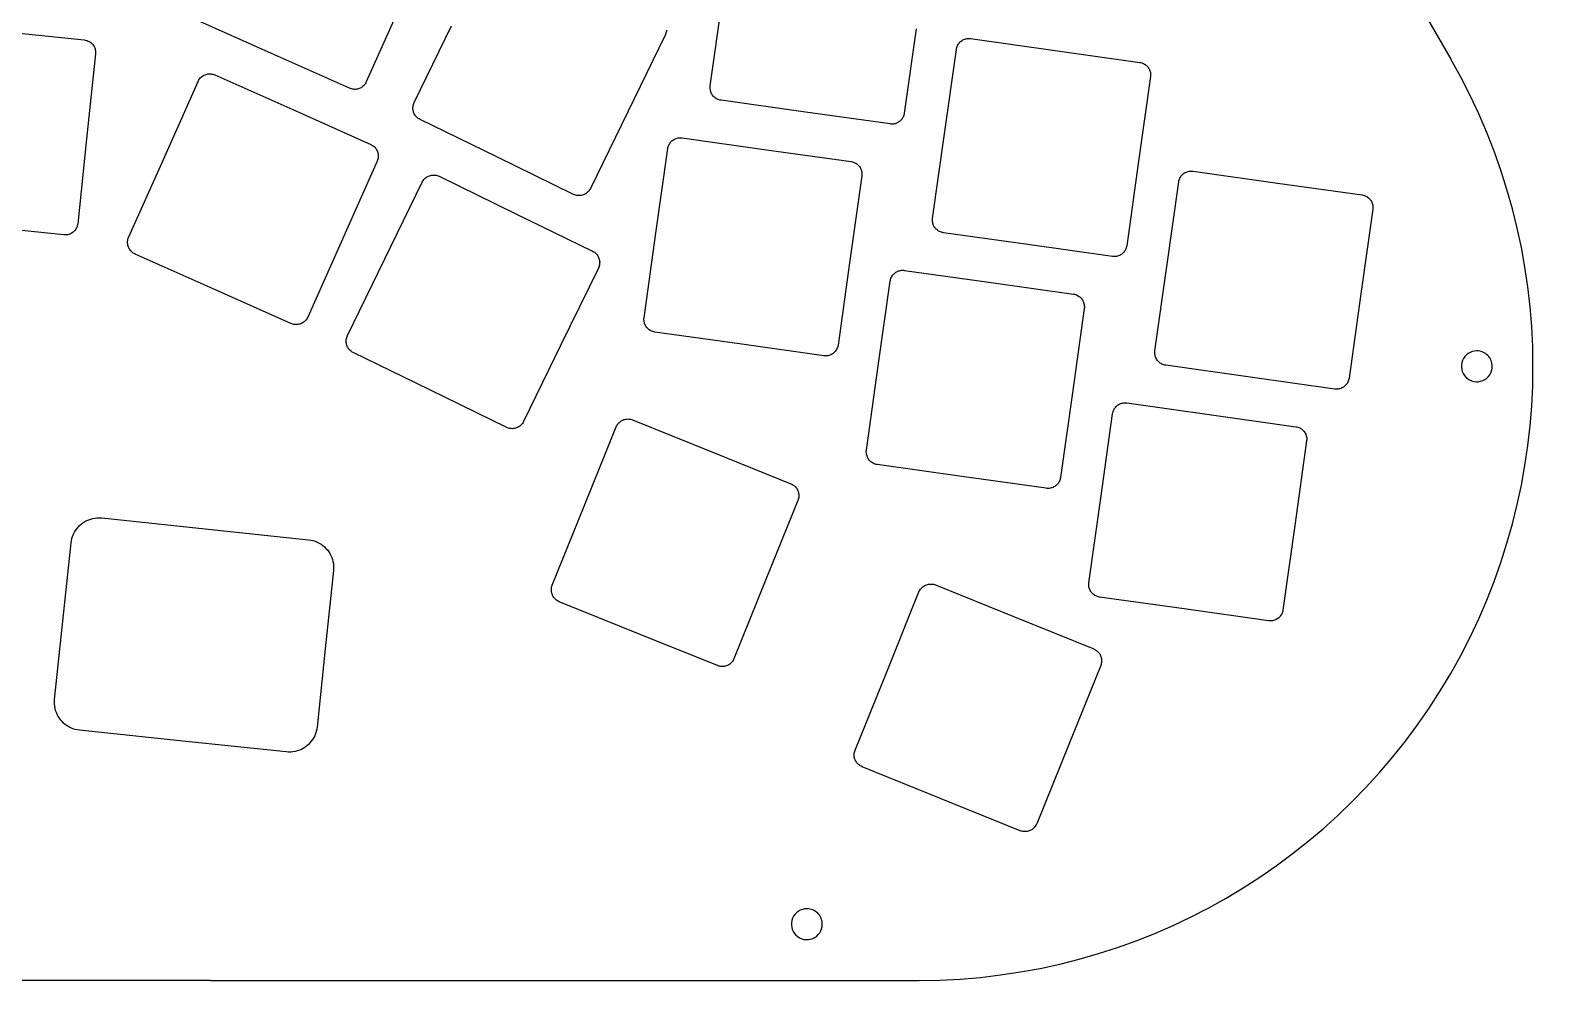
# Model space of a CAD drawing. Extents: x 153 to 924, y -603 to -77.
# Drawn here: x 487 to 923.9, y -602.6 to -331.5 of the extents above; entities that cross this region are included whole.
import ezdxf

# ---------------------------------------------------------------- set-up
doc = ezdxf.new("R2010")
doc.units = 0
doc.layers.get('0').update_dxf_attribs({"linetype": 'CONTINUOUS'})

msp = doc.modelspace()

# ---------------------------------------------------------------- linework, layer by layer
at = {"color": 7}
for points in [[(842.008249, -252.010672), (892.61253, -339.657142)], [(681.139313, -347.266024), (684.530838, -323.132477)], [(592.831375, -323.838042), (582.917378, -346.103445)], [(478.136891, -331.591245), (502.37467, -334.140902)], [(555.885399, -338.021512), (533.619997, -328.107515)], [(596.599736, -352.020574), (607.283441, -330.111963)], [(668.555392, -331.911957), (668.483232, -332.192579)], [(668.603498, -331.631334), (668.555392, -331.911957)], [(668.631561, -331.350711), (668.603498, -331.631334)], [(739.949802, -330.917751), (736.558277, -355.055307)], [(502.37467, -334.140902), (502.667319, -334.180991)], [(502.667319, -334.180991), (502.95195, -334.249142)], [(502.95195, -334.249142), (503.228564, -334.333329)], [(503.228564, -334.333329), (503.489142, -334.441569)], [(503.489142, -334.441569), (503.741703, -334.569854)], [(503.741703, -334.569854), (503.982236, -334.714174)], [(503.982236, -334.714174), (504.210743, -334.87453)], [(504.210743, -334.87453), (504.423215, -335.05493)], [(504.423215, -335.05493), (504.619651, -335.247357)], [(504.619651, -335.247357), (504.80406, -335.45582)], [(504.80406, -335.45582), (504.968425, -335.680318)], [(504.968425, -335.680318), (505.116754, -335.912834)], [(505.116754, -335.912834), (505.249047, -336.157376)], [(505.249047, -336.157376), (505.361296, -336.413946)], [(668.27076, -332.737789), (657.587055, -354.6464)], [(668.391027, -332.469193), (668.27076, -332.737789)], [(668.483232, -332.192579), (668.391027, -332.469193)], [(751.479383, -336.534212), (751.555552, -336.25359)], [(751.555552, -336.25359), (751.651766, -335.980985)], [(751.651766, -335.980985), (751.768024, -335.720407)], [(751.768024, -335.720407), (751.904326, -335.475864)], [(751.904326, -335.475864), (752.056664, -335.239339)], [(752.056664, -335.239339), (752.229047, -335.01885)], [(752.229047, -335.01885), (752.413456, -334.814397)], [(752.413456, -334.814397), (752.613901, -334.62197)], [(752.613901, -334.62197), (752.830381, -334.445578)], [(752.830381, -334.445578), (753.054879, -334.289231)], [(753.054879, -334.289231), (753.295413, -334.14892)], [(753.295413, -334.14892), (753.543964, -334.024644)], [(753.543964, -334.024644), (753.804543, -333.924422)], [(753.804543, -333.924422), (754.073139, -333.840235)], [(754.073139, -333.840235), (754.349752, -333.780102)], [(754.349752, -333.780102), (754.630375, -333.740013)], [(754.630375, -333.740013), (754.915006, -333.719968)], [(754.915006, -333.719968), (755.207656, -333.723977)], [(755.207656, -333.723977), (755.504314, -333.756048)], [(755.504314, -333.756048), (779.637862, -337.147573)], [(505.585794, -338.105699), (503.040146, -362.347487)], [(505.361296, -336.413946), (505.453501, -336.678533)], [(505.453501, -336.678533), (505.521652, -336.951138)], [(505.521652, -336.951138), (505.573768, -337.23176)], [(505.573768, -337.23176), (505.60183, -337.516392)], [(505.605839, -337.809041), (505.585794, -338.105699)], [(505.60183, -337.516392), (505.605839, -337.809041)], [(578.150802, -347.93551), (555.885399, -338.021512)], [(748.035743, -360.964418), (751.427268, -336.826862)], [(751.427268, -336.826862), (751.479383, -336.534212)], [(779.637862, -337.147573), (803.775418, -340.539099)], [(803.775418, -340.539099), (804.068067, -340.591214)], [(804.068067, -340.591214), (804.34869, -340.667383)], [(804.34869, -340.667383), (804.621295, -340.763597)], [(804.621295, -340.763597), (804.881873, -340.879855)], [(535.323773, -345.205452), (535.508186, -344.984963)], [(535.508186, -344.984963), (535.708631, -344.784518)], [(535.708631, -344.784518), (535.91709, -344.604118)], [(535.91709, -344.604118), (536.141592, -344.435744)], [(536.141592, -344.435744), (536.378117, -344.291424)], [(536.378117, -344.291424), (536.626668, -344.16314)], [(536.626668, -344.16314), (536.879228, -344.05089)], [(536.879228, -344.05089), (537.139807, -343.962695)], [(537.139807, -343.962695), (537.408403, -343.894544)], [(537.408403, -343.894544), (537.685012, -343.846437)], [(537.685012, -343.846437), (537.96163, -343.818375)], [(537.96163, -343.818375), (538.242253, -343.814366)], [(538.242253, -343.814366), (538.522875, -343.830401)], [(538.522875, -343.830401), (538.803498, -343.866481)], [(538.803498, -343.866481), (539.088129, -343.930624)], [(539.088129, -343.930624), (539.364743, -344.01481)], [(539.364743, -344.01481), (539.641357, -344.123051)], [(539.641357, -344.123051), (561.906759, -354.037048)], [(806.846232, -344.616145), (803.454706, -368.749692)], [(804.881873, -340.879855), (805.126416, -341.016157)], [(805.126416, -341.016157), (805.36294, -341.168495)], [(805.36294, -341.168495), (805.58343, -341.340877)], [(805.58343, -341.340877), (805.787883, -341.525287)], [(805.787883, -341.525287), (805.98031, -341.725731)], [(805.98031, -341.725731), (806.156702, -341.942212)], [(806.156702, -341.942212), (806.313048, -342.16671)], [(806.313048, -342.16671), (806.45336, -342.407244)], [(806.45336, -342.407244), (806.577636, -342.655795)], [(806.577636, -342.655795), (806.677858, -342.916373)], [(806.677858, -342.916373), (806.762045, -343.184969)], [(806.762045, -343.184969), (806.822178, -343.461583)], [(806.822178, -343.461583), (806.862267, -343.742206)], [(806.878303, -344.319486), (806.846232, -344.616145)], [(806.862267, -343.742206), (806.882312, -344.026837)], [(806.882312, -344.026837), (806.878303, -344.319486)], [(524.960784, -368.220518), (534.874781, -345.955116)], [(534.874781, -345.955116), (535.007074, -345.68652)], [(535.007074, -345.68652), (535.159412, -345.437968)], [(535.159412, -345.437968), (535.323773, -345.205452)], [(578.427416, -348.04375), (578.150802, -347.93551)], [(578.704029, -348.127937), (578.427416, -348.04375)], [(578.988661, -348.192079), (578.704029, -348.127937)], [(579.269283, -348.228159), (578.988661, -348.192079)], [(579.549906, -348.244195), (579.269283, -348.228159)], [(579.830529, -348.240186), (579.549906, -348.244195)], [(580.107143, -348.212123), (579.830529, -348.240186)], [(580.383756, -348.164017), (580.107143, -348.212123)], [(580.652352, -348.095865), (580.383756, -348.164017)], [(580.91293, -348.00767), (580.652352, -348.095865)], [(581.165491, -347.895421), (580.91293, -348.00767)], [(581.414042, -347.767136), (581.165491, -347.895421)], [(581.650567, -347.622816), (581.414042, -347.767136)], [(581.875065, -347.454442), (581.650567, -347.622816)], [(582.083528, -347.274042), (581.875065, -347.454442)], [(582.283972, -347.073597), (582.083528, -347.274042)], [(582.468382, -346.853108), (582.283972, -347.073597)], [(582.632746, -346.620592), (582.468382, -346.853108)], [(582.785084, -346.372041), (582.632746, -346.620592)], [(582.917378, -346.103445), (582.785084, -346.372041)], [(681.103233, -347.855332), (681.107242, -347.562682)], [(681.123277, -348.139963), (681.103233, -347.855332)], [(681.107242, -347.562682), (681.139313, -347.266024)], [(681.163366, -348.420586), (681.123277, -348.139963)], [(681.2235, -348.6972), (681.163366, -348.420586)], [(681.307686, -348.965796), (681.2235, -348.6972)], [(681.407909, -349.226374), (681.307686, -348.965796)], [(681.532185, -349.474925), (681.407909, -349.226374)], [(681.672496, -349.715459), (681.532185, -349.474925)], [(596.234927, -353.688274), (596.238936, -353.407651)], [(596.250962, -353.964888), (596.234927, -353.688274)], [(596.238936, -353.407651), (596.266998, -353.127029)], [(596.266998, -353.127029), (596.315105, -352.846406)], [(596.315105, -352.846406), (596.387265, -352.565783)], [(596.387265, -352.565783), (596.479469, -352.28917)], [(596.479469, -352.28917), (596.599736, -352.020574)], [(681.828843, -349.939957), (681.672496, -349.715459)], [(682.005234, -350.156437), (681.828843, -349.939957)], [(682.197661, -350.356882), (682.005234, -350.156437)], [(682.402115, -350.541291), (682.197661, -350.356882)], [(682.622604, -350.713674), (682.402115, -350.541291)], [(682.859129, -350.866012), (682.622604, -350.713674)], [(683.103671, -351.002314), (682.859129, -350.866012)], [(683.36425, -351.118572), (683.103671, -351.002314)], [(683.636854, -351.214786), (683.36425, -351.118572)], [(683.917477, -351.290955), (683.636854, -351.214786)], [(684.210126, -351.34307), (683.917477, -351.290955)], [(708.347683, -354.734595), (684.210126, -351.34307)], [(561.906759, -354.037048), (584.172162, -363.951045)], [(596.291051, -354.241501), (596.250962, -353.964888)], [(596.351185, -354.510097), (596.291051, -354.241501)], [(596.431363, -354.774684), (596.351185, -354.510097)], [(596.531585, -355.035263), (596.431363, -354.774684)], [(596.651852, -355.283814), (596.531585, -355.035263)], [(596.792163, -355.524348), (596.651852, -355.283814)], [(596.94851, -355.756864), (596.792163, -355.524348)], [(597.124902, -355.973344), (596.94851, -355.756864)], [(597.317329, -356.177798), (597.124902, -355.973344)], [(597.5298, -356.370225), (597.317329, -356.177798)], [(597.754298, -356.546616), (597.5298, -356.370225)], [(597.998841, -356.702963), (597.754298, -356.546616)], [(598.263428, -356.843274), (597.998841, -356.702963)], [(620.16803, -367.530988), (598.263428, -356.843274)], [(657.587055, -354.6464), (646.899341, -376.551002)], [(732.48123, -358.126121), (708.347683, -354.734595)], [(732.777889, -358.158192), (732.48123, -358.126121)], [(733.070538, -358.162201), (732.777889, -358.158192)], [(733.355169, -358.142156), (733.070538, -358.162201)], [(733.635792, -358.102067), (733.355169, -358.142156)], [(733.912406, -358.041934), (733.635792, -358.102067)], [(734.181002, -357.957747), (733.912406, -358.041934)], [(734.44158, -357.857525), (734.181002, -357.957747)], [(734.690131, -357.733249), (734.44158, -357.857525)], [(734.930665, -357.592938), (734.690131, -357.733249)], [(735.155163, -357.436591), (734.930665, -357.592938)], [(735.371644, -357.260199), (735.155163, -357.436591)], [(735.572088, -357.067772), (735.371644, -357.260199)], [(735.756498, -356.863319), (735.572088, -357.067772)], [(735.92888, -356.642829), (735.756498, -356.863319)], [(736.081218, -356.406305), (735.92888, -356.642829)], [(736.21752, -356.161762), (736.081218, -356.406305)], [(736.333778, -355.901184), (736.21752, -356.161762)], [(736.429992, -355.628579), (736.333778, -355.901184)], [(736.506161, -355.347956), (736.429992, -355.628579)], [(736.558277, -355.055307), (736.506161, -355.347956)], [(503.040146, -362.347487), (500.490489, -386.585266)], [(670.648035, -362.624101), (670.888568, -362.483789)], [(670.888568, -362.483789), (671.13712, -362.359514)], [(671.13712, -362.359514), (671.397698, -362.259291)], [(671.397698, -362.259291), (671.666294, -362.175105)], [(671.666294, -362.175105), (671.942908, -362.114971)], [(671.942908, -362.114971), (672.22353, -362.074882)], [(672.22353, -362.074882), (672.508162, -362.054838)], [(672.508162, -362.054838), (672.800811, -362.058847)], [(672.800811, -362.058847), (673.09747, -362.090918)], [(673.09747, -362.090918), (697.231017, -365.482443)], [(744.644218, -385.097966), (748.035743, -360.964418)], [(584.172162, -363.951045), (584.440758, -364.083338)], [(584.440758, -364.083338), (584.689309, -364.235677)], [(584.689309, -364.235677), (584.921825, -364.400041)], [(584.921825, -364.400041), (585.142315, -364.58445)], [(585.142315, -364.58445), (585.342759, -364.784895)], [(585.342759, -364.784895), (585.52316, -364.993358)], [(585.52316, -364.993358), (585.691533, -365.217856)], [(585.691533, -365.217856), (585.835853, -365.454381)], [(585.835853, -365.454381), (585.964138, -365.702932)], [(585.964138, -365.702932), (586.076387, -365.955492)], [(586.076387, -365.955492), (586.164583, -366.216071)], [(586.164583, -366.216071), (586.232734, -366.484667)], [(586.232734, -366.484667), (586.280841, -366.76128)], [(586.280841, -366.76128), (586.308903, -367.037894)], [(665.628898, -389.299288), (669.020423, -365.161731)], [(669.020423, -365.161731), (669.072539, -364.869082)], [(669.072539, -364.869082), (669.148708, -364.588459)], [(669.148708, -364.588459), (669.244922, -364.315854)], [(669.244922, -364.315854), (669.36118, -364.055276)], [(669.36118, -364.055276), (669.497482, -363.810734)], [(669.497482, -363.810734), (669.64982, -363.574209)], [(669.64982, -363.574209), (669.822202, -363.35372)], [(669.822202, -363.35372), (670.006612, -363.149266)], [(670.006612, -363.149266), (670.207056, -362.956839)], [(670.207056, -362.956839), (670.423537, -362.780448)], [(670.423537, -362.780448), (670.648035, -362.624101)], [(697.231017, -365.482443), (721.368574, -368.873968)], [(515.046787, -390.485921), (524.960784, -368.220518)], [(586.004227, -368.717621), (576.09023, -390.983024)], [(586.112467, -368.441007), (586.004227, -368.717621)], [(586.196654, -368.164394), (586.112467, -368.441007)], [(586.260796, -367.879762), (586.196654, -368.164394)], [(586.296876, -367.599139), (586.260796, -367.879762)], [(586.312912, -367.318517), (586.296876, -367.599139)], [(586.308903, -367.037894), (586.312912, -367.318517)], [(642.076641, -378.214693), (620.16803, -367.530988)], [(721.368574, -368.873968), (721.661223, -368.926084)], [(721.661223, -368.926084), (721.941846, -369.002253)], [(721.941846, -369.002253), (722.21445, -369.098466)], [(722.21445, -369.098466), (722.475029, -369.214724)], [(722.475029, -369.214724), (722.719571, -369.351026)], [(722.719571, -369.351026), (722.956096, -369.503364)], [(722.956096, -369.503364), (723.176585, -369.675747)], [(723.176585, -369.675747), (723.381039, -369.860156)], [(723.381039, -369.860156), (723.573466, -370.060601)], [(723.573466, -370.060601), (723.749857, -370.277081)], [(723.749857, -370.277081), (723.906204, -370.501579)], [(723.906204, -370.501579), (724.046515, -370.742113)], [(724.046515, -370.742113), (724.170791, -370.990664)], [(724.170791, -370.990664), (724.271014, -371.251243)], [(724.271014, -371.251243), (724.3552, -371.519839)], [(803.454706, -368.749692), (800.063181, -392.887249)], [(588.209119, -396.635565), (598.896833, -374.730963)], [(598.896833, -374.730963), (599.037144, -374.466376)], [(599.037144, -374.466376), (599.193491, -374.221834)], [(599.193491, -374.221834), (599.369883, -373.997336)], [(599.369883, -373.997336), (599.56231, -373.784864)], [(599.56231, -373.784864), (599.766763, -373.592437)], [(599.766763, -373.592437), (599.983244, -373.416046)], [(599.983244, -373.416046), (600.21576, -373.259699)], [(600.21576, -373.259699), (600.456293, -373.119388)], [(600.456293, -373.119388), (600.704845, -372.999121)], [(600.704845, -372.999121), (600.965423, -372.898898)], [(600.965423, -372.898898), (601.23001, -372.818721)], [(601.23001, -372.818721), (601.498606, -372.758587)], [(601.498606, -372.758587), (601.77522, -372.718498)], [(601.77522, -372.718498), (602.051833, -372.702463)], [(602.051833, -372.702463), (602.332456, -372.706472)], [(602.332456, -372.706472), (602.613079, -372.734534)], [(602.613079, -372.734534), (602.893701, -372.782641)], [(602.893701, -372.782641), (603.174324, -372.854801)], [(603.174324, -372.854801), (603.450938, -372.947005)], [(603.450938, -372.947005), (603.719534, -373.067272)], [(603.719534, -373.067272), (625.628145, -383.750977)], [(724.439387, -372.951014), (721.047862, -397.084562)], [(724.3552, -371.519839), (724.415334, -371.796452)], [(724.415334, -371.796452), (724.455423, -372.077075)], [(724.471458, -372.654356), (724.439387, -372.951014)], [(724.455423, -372.077075), (724.475467, -372.361707)], [(724.475467, -372.361707), (724.471458, -372.654356)], [(811.540648, -398.792351), (814.932173, -374.654794)], [(814.932173, -374.654794), (814.984288, -374.362145)], [(814.984288, -374.362145), (815.060457, -374.081522)], [(815.060457, -374.081522), (815.156671, -373.808918)], [(815.156671, -373.808918), (815.272929, -373.548339)], [(815.272929, -373.548339), (815.409231, -373.303797)], [(815.409231, -373.303797), (815.561569, -373.067272)], [(815.561569, -373.067272), (815.733952, -372.846783)], [(815.733952, -372.846783), (815.918361, -372.642329)], [(815.918361, -372.642329), (816.118806, -372.449902)], [(816.118806, -372.449902), (816.335286, -372.273511)], [(816.335286, -372.273511), (816.559784, -372.117164)], [(816.559784, -372.117164), (816.800318, -371.976853)], [(816.800318, -371.976853), (817.048869, -371.852577)], [(817.048869, -371.852577), (817.309447, -371.752355)], [(817.309447, -371.752355), (817.578043, -371.668168)], [(817.578043, -371.668168), (817.854657, -371.608034)], [(817.854657, -371.608034), (818.13528, -371.567945)], [(818.13528, -371.567945), (818.419911, -371.547901)], [(818.419911, -371.547901), (818.712561, -371.55191)], [(818.712561, -371.55191), (819.009219, -371.583981)], [(819.009219, -371.583981), (843.142766, -374.975506)], [(843.142766, -374.975506), (867.280323, -378.367031)], [(642.345236, -378.33496), (642.076641, -378.214693)], [(642.62185, -378.427165), (642.345236, -378.33496)], [(642.902473, -378.499325), (642.62185, -378.427165)], [(643.183096, -378.547431), (642.902473, -378.499325)], [(643.463718, -378.575494), (643.183096, -378.547431)], [(643.744341, -378.579503), (643.463718, -378.575494)], [(644.020955, -378.563467), (643.744341, -378.579503)], [(644.297568, -378.523378), (644.020955, -378.563467)], [(644.566164, -378.463245), (644.297568, -378.523378)], [(644.830751, -378.383067), (644.566164, -378.463245)], [(645.09133, -378.282844), (644.830751, -378.383067)], [(645.339881, -378.162578), (645.09133, -378.282844)], [(645.580415, -378.022266), (645.339881, -378.162578)], [(645.812931, -377.865919), (645.580415, -378.022266)], [(646.029411, -377.689528), (645.812931, -377.865919)], [(646.233865, -377.497101), (646.029411, -377.689528)], [(646.426292, -377.28463), (646.233865, -377.497101)], [(646.602683, -377.060131), (646.426292, -377.28463)], [(646.75903, -376.815589), (646.602683, -377.060131)], [(646.899341, -376.551002), (646.75903, -376.815589)], [(867.280323, -378.367031), (867.572972, -378.419147)], [(867.572972, -378.419147), (867.853595, -378.495316)], [(867.853595, -378.495316), (868.1262, -378.591529)], [(868.1262, -378.591529), (868.386778, -378.707787)], [(868.386778, -378.707787), (868.63132, -378.84409)], [(868.63132, -378.84409), (868.867845, -378.996428)], [(868.867845, -378.996428), (869.088334, -379.16881)], [(869.088334, -379.16881), (869.292788, -379.353219)], [(869.292788, -379.353219), (869.485215, -379.553664)], [(869.485215, -379.553664), (869.661606, -379.770144)], [(869.661606, -379.770144), (869.817953, -379.994643)], [(869.817953, -379.994643), (869.958265, -380.235176)], [(625.628145, -383.750977), (647.532747, -394.438691)], [(870.351136, -382.444077), (866.959611, -406.577625)], [(869.958265, -380.235176), (870.08254, -380.483728)], [(870.08254, -380.483728), (870.182763, -380.744306)], [(870.182763, -380.744306), (870.26695, -381.012902)], [(870.26695, -381.012902), (870.327083, -381.289516)], [(870.327083, -381.289516), (870.367172, -381.570138)], [(870.383207, -382.147419), (870.351136, -382.444077)], [(870.367172, -381.570138), (870.387216, -381.85477)], [(870.387216, -381.85477), (870.383207, -382.147419)], [(496.525692, -389.796391), (472.283904, -387.250742)], [(499.576461, -388.633811), (499.384034, -388.830247)], [(499.756861, -388.42134), (499.576461, -388.633811)], [(499.917217, -388.192833), (499.756861, -388.42134)], [(500.061537, -387.952299), (499.917217, -388.192833)], [(500.189822, -387.699739), (500.061537, -387.952299)], [(500.298062, -387.43916), (500.189822, -387.699739)], [(500.382249, -387.162547), (500.298062, -387.43916)], [(500.4504, -386.877915), (500.382249, -387.162547)], [(500.490489, -386.585266), (500.4504, -386.877915)], [(744.608138, -385.687273), (744.612146, -385.394624)], [(744.628182, -385.971905), (744.608138, -385.687273)], [(744.612146, -385.394624), (744.644218, -385.097966)], [(744.668271, -386.252528), (744.628182, -385.971905)], [(744.728404, -386.529141), (744.668271, -386.252528)], [(744.812591, -386.797737), (744.728404, -386.529141)], [(744.912814, -387.058315), (744.812591, -386.797737)], [(745.037089, -387.306867), (744.912814, -387.058315)], [(745.177401, -387.547401), (745.037089, -387.306867)], [(745.333748, -387.771899), (745.177401, -387.547401)], [(745.510139, -387.988379), (745.333748, -387.771899)], [(745.702566, -388.188824), (745.510139, -387.988379)], [(745.90702, -388.373233), (745.702566, -388.188824)], [(746.127509, -388.545615), (745.90702, -388.373233)], [(746.364034, -388.697953), (746.127509, -388.545615)], [(746.608576, -388.834256), (746.364034, -388.697953)], [(496.82235, -389.816435), (496.525692, -389.796391)], [(497.114999, -389.812426), (496.82235, -389.816435)], [(497.399631, -389.784364), (497.114999, -389.812426)], [(497.680254, -389.732248), (497.399631, -389.784364)], [(497.952858, -389.664097), (497.680254, -389.732248)], [(498.217446, -389.571893), (497.952858, -389.664097)], [(498.474015, -389.459643), (498.217446, -389.571893)], [(498.718557, -389.32735), (498.474015, -389.459643)], [(498.951073, -389.179021), (498.718557, -389.32735)], [(499.175571, -389.014656), (498.951073, -389.179021)], [(499.384034, -388.830247), (499.175571, -389.014656)], [(514.738102, -391.885025), (514.754133, -391.604402)], [(514.742111, -392.165648), (514.738102, -391.885025)], [(514.770173, -392.442261), (514.742111, -392.165648)], [(514.754133, -391.604402), (514.790217, -391.32378)], [(514.81828, -392.718875), (514.770173, -392.442261)], [(514.790217, -391.32378), (514.85436, -391.039148)], [(514.886431, -392.987471), (514.81828, -392.718875)], [(514.85436, -391.039148), (514.938546, -390.762534)], [(514.974626, -393.248049), (514.886431, -392.987471)], [(514.938546, -390.762534), (515.046787, -390.485921)], [(576.09023, -390.983024), (566.176233, -413.248426)], [(662.237373, -413.432835), (665.628898, -389.299288)], [(746.869154, -388.950514), (746.608576, -388.834256)], [(747.141759, -389.046727), (746.869154, -388.950514)], [(747.422382, -389.122896), (747.141759, -389.046727)], [(747.715031, -389.175012), (747.422382, -389.122896)], [(771.852588, -392.566537), (747.715031, -389.175012)], [(795.986135, -395.958062), (771.852588, -392.566537)], [(800.011066, -393.179898), (799.934897, -393.460521)], [(800.063181, -392.887249), (800.011066, -393.179898)], [(515.086871, -393.50061), (514.974626, -393.248049)], [(515.21516, -393.749161), (515.086871, -393.50061)], [(515.35948, -393.985686), (515.21516, -393.749161)], [(515.527854, -394.210184), (515.35948, -393.985686)], [(515.70825, -394.418647), (515.527854, -394.210184)], [(515.908699, -394.619091), (515.70825, -394.418647)], [(516.129188, -394.8035), (515.908699, -394.619091)], [(516.361704, -394.967865), (516.129188, -394.8035)], [(516.610256, -395.120203), (516.361704, -394.967865)], [(516.878852, -395.252497), (516.610256, -395.120203)], [(539.144254, -405.166494), (516.878852, -395.252497)], [(577.525414, -418.544176), (588.209119, -396.635565)], [(647.532747, -394.438691), (647.797334, -394.579002)], [(647.797334, -394.579002), (648.041876, -394.735349)], [(648.041876, -394.735349), (648.266374, -394.911741)], [(648.266374, -394.911741), (648.478846, -395.104168)], [(648.478846, -395.104168), (648.671273, -395.308621)], [(648.671273, -395.308621), (648.847664, -395.525102)], [(648.847664, -395.525102), (649.004011, -395.757617)], [(649.004011, -395.757617), (649.144322, -395.998151)], [(649.144322, -395.998151), (649.264589, -396.246703)], [(649.264589, -396.246703), (649.364812, -396.507281)], [(649.364812, -396.507281), (649.444989, -396.771868)], [(649.444989, -396.771868), (649.505123, -397.040464)], [(649.505123, -397.040464), (649.545212, -397.317078)], [(649.545212, -397.317078), (649.561247, -397.593691)], [(721.047862, -397.084562), (717.656337, -421.222118)], [(796.282793, -395.990133), (795.986135, -395.958062)], [(796.575443, -395.994142), (796.282793, -395.990133)], [(796.860074, -395.974098), (796.575443, -395.994142)], [(797.140697, -395.934009), (796.860074, -395.974098)], [(797.417311, -395.873875), (797.140697, -395.934009)], [(797.685907, -395.789689), (797.417311, -395.873875)], [(797.946485, -395.689466), (797.685907, -395.789689)], [(798.195036, -395.56519), (797.946485, -395.689466)], [(798.43557, -395.424879), (798.195036, -395.56519)], [(798.660068, -395.268532), (798.43557, -395.424879)], [(798.876548, -395.092141), (798.660068, -395.268532)], [(799.076993, -394.899714), (798.876548, -395.092141)], [(799.261402, -394.69526), (799.076993, -394.899714)], [(799.433785, -394.474771), (799.261402, -394.69526)], [(799.586123, -394.238246), (799.433785, -394.474771)], [(799.722425, -393.993704), (799.586123, -394.238246)], [(799.838683, -393.733125), (799.722425, -393.993704)], [(799.934897, -393.460521), (799.838683, -393.733125)], [(649.196438, -399.261392), (638.512733, -421.170002)], [(649.316705, -398.992796), (649.196438, -399.261392)], [(649.408909, -398.716182), (649.316705, -398.992796)], [(649.481069, -398.435559), (649.408909, -398.716182)], [(649.529176, -398.154937), (649.481069, -398.435559)], [(649.557238, -397.874314), (649.529176, -398.154937)], [(649.561247, -397.593691), (649.557238, -397.874314)], [(732.749826, -402.143787), (732.866084, -401.883209)], [(732.866084, -401.883209), (733.002387, -401.638666)], [(733.002387, -401.638666), (733.154725, -401.402142)], [(733.154725, -401.402142), (733.327107, -401.181652)], [(733.327107, -401.181652), (733.511516, -400.977199)], [(733.511516, -400.977199), (733.711961, -400.784772)], [(733.711961, -400.784772), (733.928441, -400.60838)], [(733.928441, -400.60838), (734.15294, -400.452033)], [(734.15294, -400.452033), (734.393473, -400.311722)], [(734.393473, -400.311722), (734.642025, -400.187446)], [(734.642025, -400.187446), (734.902603, -400.087224)], [(734.902603, -400.087224), (735.171199, -400.003037)], [(735.171199, -400.003037), (735.447813, -399.942904)], [(735.447813, -399.942904), (735.728435, -399.902815)], [(735.728435, -399.902815), (736.013067, -399.88277)], [(736.013067, -399.88277), (736.305716, -399.886779)], [(736.305716, -399.886779), (736.602374, -399.91885)], [(736.602374, -399.91885), (760.735922, -403.310376)], [(808.149122, -422.925898), (811.540648, -398.792351)], [(561.409657, -415.080491), (539.144254, -405.166494)], [(729.133803, -427.12722), (732.525328, -402.989664)], [(732.525328, -402.989664), (732.577444, -402.697015)], [(732.577444, -402.697015), (732.653613, -402.416392)], [(732.653613, -402.416392), (732.749826, -402.143787)], [(760.735922, -403.310376), (784.873478, -406.701901)], [(784.873478, -406.701901), (785.166128, -406.754016)], [(785.166128, -406.754016), (785.44675, -406.830185)], [(785.44675, -406.830185), (785.719355, -406.926399)], [(785.719355, -406.926399), (785.979933, -407.042657)], [(785.979933, -407.042657), (786.224476, -407.178959)], [(786.224476, -407.178959), (786.461001, -407.331297)], [(786.461001, -407.331297), (786.68149, -407.50368)], [(786.68149, -407.50368), (786.885944, -407.688089)], [(786.885944, -407.688089), (787.078371, -407.888534)], [(787.078371, -407.888534), (787.254762, -408.105014)], [(787.254762, -408.105014), (787.411109, -408.329512)], [(787.411109, -408.329512), (787.55142, -408.570046)], [(787.55142, -408.570046), (787.675696, -408.818597)], [(787.675696, -408.818597), (787.775918, -409.079175)], [(787.775918, -409.079175), (787.860105, -409.347771)], [(787.860105, -409.347771), (787.920239, -409.624385)], [(787.920239, -409.624385), (787.960327, -409.905008)], [(787.976363, -410.482289), (787.944292, -410.778947)], [(787.960327, -409.905008), (787.980372, -410.189639)], [(787.980372, -410.189639), (787.976363, -410.482289)], [(866.959611, -406.577625), (863.568086, -430.715181)], [(564.672897, -414.912117), (564.424346, -415.040402)], [(564.909422, -414.767797), (564.672897, -414.912117)], [(565.13392, -414.599424), (564.909422, -414.767797)], [(565.342382, -414.419023), (565.13392, -414.599424)], [(565.542827, -414.218579), (565.342382, -414.419023)], [(565.727236, -413.998089), (565.542827, -414.218579)], [(565.891601, -413.765574), (565.727236, -413.998089)], [(566.043939, -413.517022), (565.891601, -413.765574)], [(566.176233, -413.248426), (566.043939, -413.517022)], [(662.201293, -414.022143), (662.205302, -413.729493)], [(662.221338, -414.306774), (662.201293, -414.022143)], [(662.205302, -413.729493), (662.237373, -413.432835)], [(662.261427, -414.587397), (662.221338, -414.306774)], [(662.32156, -414.864011), (662.261427, -414.587397)], [(662.405747, -415.132607), (662.32156, -414.864011)], [(787.944292, -410.778947), (784.552767, -434.912494)], [(561.68627, -415.188731), (561.409657, -415.080491)], [(561.962884, -415.272918), (561.68627, -415.188731)], [(562.247516, -415.33706), (561.962884, -415.272918)], [(562.528138, -415.37314), (562.247516, -415.33706)], [(562.808761, -415.389176), (562.528138, -415.37314)], [(563.089383, -415.385167), (562.808761, -415.389176)], [(563.365997, -415.357105), (563.089383, -415.385167)], [(563.642611, -415.308998), (563.365997, -415.357105)], [(563.911207, -415.240847), (563.642611, -415.308998)], [(564.171785, -415.152651), (563.911207, -415.240847)], [(564.424346, -415.040402), (564.171785, -415.152651)], [(577.192676, -419.650631), (577.240783, -419.370009)], [(577.240783, -419.370009), (577.312943, -419.089386)], [(577.312943, -419.089386), (577.405147, -418.812772)], [(577.405147, -418.812772), (577.525414, -418.544176)], [(662.505969, -415.393185), (662.405747, -415.132607)], [(662.630245, -415.641736), (662.505969, -415.393185)], [(662.770556, -415.88227), (662.630245, -415.641736)], [(662.926903, -416.106768), (662.770556, -415.88227)], [(663.103294, -416.323248), (662.926903, -416.106768)], [(663.295721, -416.523693), (663.103294, -416.323248)], [(663.500175, -416.708102), (663.295721, -416.523693)], [(663.720664, -416.880485), (663.500175, -416.708102)], [(663.957189, -417.032823), (663.720664, -416.880485)], [(664.201732, -417.169125), (663.957189, -417.032823)], [(664.46231, -417.285383), (664.201732, -417.169125)], [(664.734915, -417.381597), (664.46231, -417.285383)], [(665.015537, -417.457766), (664.734915, -417.381597)], [(665.308187, -417.509881), (665.015537, -417.457766)], [(689.445743, -420.901407), (665.308187, -417.509881)], [(577.160605, -420.211877), (577.164614, -419.931254)], [(577.17664, -420.48849), (577.160605, -420.211877)], [(577.164614, -419.931254), (577.192676, -419.650631)], [(577.216729, -420.765104), (577.17664, -420.48849)], [(577.276863, -421.0337), (577.216729, -420.765104)], [(577.357041, -421.298287), (577.276863, -421.0337)], [(577.457263, -421.558865), (577.357041, -421.298287)], [(577.57753, -421.807417), (577.457263, -421.558865)], [(577.717841, -422.04795), (577.57753, -421.807417)], [(577.874188, -422.280466), (577.717841, -422.04795)], [(578.050579, -422.496947), (577.874188, -422.280466)], [(578.243006, -422.7014), (578.050579, -422.496947)], [(578.455478, -422.893827), (578.243006, -422.7014)], [(578.679976, -423.070219), (578.455478, -422.893827)], [(578.924519, -423.226566), (578.679976, -423.070219)], [(579.189106, -423.366877), (578.924519, -423.226566)], [(601.093708, -434.054591), (579.189106, -423.366877)], [(638.512733, -421.170002), (627.825019, -443.074604)], [(713.579291, -424.292932), (689.445743, -420.901407)], [(716.028726, -423.759749), (715.788192, -423.90006)], [(716.253224, -423.603402), (716.028726, -423.759749)], [(716.469704, -423.42701), (716.253224, -423.603402)], [(716.670149, -423.234583), (716.469704, -423.42701)], [(716.854558, -423.03013), (716.670149, -423.234583)], [(717.02694, -422.80964), (716.854558, -423.03013)], [(717.179278, -422.573116), (717.02694, -422.80964)], [(717.315581, -422.328573), (717.179278, -422.573116)], [(717.431839, -422.067995), (717.315581, -422.328573)], [(717.528052, -421.79539), (717.431839, -422.067995)], [(717.604221, -421.514767), (717.528052, -421.79539)], [(717.656337, -421.222118), (717.604221, -421.514767)], [(808.113042, -423.515206), (808.117051, -423.222557)], [(808.133087, -423.799838), (808.113042, -423.515206)], [(808.117051, -423.222557), (808.149122, -422.925898)], [(713.875949, -424.325003), (713.579291, -424.292932)], [(714.168598, -424.329012), (713.875949, -424.325003)], [(714.45323, -424.308967), (714.168598, -424.329012)], [(714.733852, -424.268878), (714.45323, -424.308967)], [(715.010466, -424.208745), (714.733852, -424.268878)], [(715.279062, -424.124558), (715.010466, -424.208745)], [(715.53964, -424.024336), (715.279062, -424.124558)], [(715.788192, -423.90006), (715.53964, -424.024336)], [(725.742278, -451.260768), (729.133803, -427.12722)], [(808.173176, -424.08046), (808.133087, -423.799838)], [(808.233309, -424.357074), (808.173176, -424.08046)], [(808.317496, -424.62567), (808.233309, -424.357074)], [(808.417718, -424.886248), (808.317496, -424.62567)], [(808.541994, -425.1348), (808.417718, -424.886248)], [(808.682305, -425.375333), (808.541994, -425.1348)], [(808.838652, -425.599831), (808.682305, -425.375333)], [(809.015044, -425.816312), (808.838652, -425.599831)], [(809.207471, -426.016756), (809.015044, -425.816312)], [(809.411924, -426.201166), (809.207471, -426.016756)], [(809.632414, -426.373548), (809.411924, -426.201166)], [(809.868938, -426.525886), (809.632414, -426.373548)], [(810.113481, -426.662189), (809.868938, -426.525886)], [(810.374059, -426.778446), (810.113481, -426.662189)], [(810.646664, -426.87466), (810.374059, -426.778446)], [(810.927287, -426.950829), (810.646664, -426.87466)], [(811.219936, -427.002945), (810.927287, -426.950829)], [(835.357492, -430.39447), (811.219936, -427.002945)], [(859.49104, -433.785995), (835.357492, -430.39447)], [(862.93869, -432.302704), (862.766307, -432.523193)], [(863.091028, -432.066179), (862.93869, -432.302704)], [(863.22733, -431.821636), (863.091028, -432.066179)], [(863.343588, -431.561058), (863.22733, -431.821636)], [(863.439801, -431.288453), (863.343588, -431.561058)], [(863.51597, -431.007831), (863.439801, -431.288453)], [(863.568086, -430.715181), (863.51597, -431.007831)], [(623.002318, -444.738296), (601.093708, -434.054591)], [(784.552767, -434.912494), (781.161242, -459.050051)], [(859.787698, -433.818066), (859.49104, -433.785995)], [(860.080347, -433.822075), (859.787698, -433.818066)], [(860.364979, -433.80203), (860.080347, -433.822075)], [(860.645602, -433.761941), (860.364979, -433.80203)], [(860.922215, -433.701808), (860.645602, -433.761941)], [(861.190811, -433.617621), (860.922215, -433.701808)], [(861.45139, -433.517399), (861.190811, -433.617621)], [(861.699941, -433.393123), (861.45139, -433.517399)], [(861.940475, -433.252812), (861.699941, -433.393123)], [(862.164973, -433.096465), (861.940475, -433.252812)], [(862.381453, -432.920074), (862.164973, -433.096465)], [(862.581898, -432.727647), (862.381453, -432.920074)], [(862.766307, -432.523193), (862.581898, -432.727647)], [(792.638708, -464.959162), (796.030233, -440.821605)], [(796.030233, -440.821605), (796.082349, -440.528956)], [(796.082349, -440.528956), (796.158518, -440.248333)], [(796.158518, -440.248333), (796.254731, -439.975729)], [(796.254731, -439.975729), (796.370989, -439.71515)], [(796.370989, -439.71515), (796.507291, -439.470608)], [(796.507291, -439.470608), (796.659629, -439.234083)], [(796.659629, -439.234083), (796.832012, -439.013594)], [(796.832012, -439.013594), (797.016421, -438.80914)], [(797.016421, -438.80914), (797.216866, -438.616713)], [(797.216866, -438.616713), (797.433346, -438.440322)], [(797.433346, -438.440322), (797.657844, -438.283975)], [(797.657844, -438.283975), (797.898378, -438.143664)], [(797.898378, -438.143664), (798.14693, -438.019388)], [(798.14693, -438.019388), (798.407508, -437.919166)], [(798.407508, -437.919166), (798.676104, -437.834979)], [(798.676104, -437.834979), (798.952717, -437.774845)], [(798.952717, -437.774845), (799.23334, -437.734756)], [(799.23334, -437.734756), (799.517972, -437.714712)], [(799.517972, -437.714712), (799.810621, -437.718721)], [(799.810621, -437.718721), (800.107279, -437.750792)], [(800.107279, -437.750792), (824.240827, -441.142317)], [(824.240827, -441.142317), (848.378383, -444.533842)], [(623.270914, -444.858563), (623.002318, -444.738296)], [(623.547528, -444.950767), (623.270914, -444.858563)], [(623.828151, -445.022927), (623.547528, -444.950767)], [(624.108773, -445.071034), (623.828151, -445.022927)], [(624.389396, -445.099096), (624.108773, -445.071034)], [(624.670019, -445.103105), (624.389396, -445.099096)], [(624.946632, -445.08707), (624.670019, -445.103105)], [(625.223246, -445.046981), (624.946632, -445.08707)], [(625.491842, -444.986847), (625.223246, -445.046981)], [(625.756429, -444.906669), (625.491842, -444.986847)], [(626.017007, -444.806447), (625.756429, -444.906669)], [(626.265559, -444.68618), (626.017007, -444.806447)], [(626.506093, -444.545869), (626.265559, -444.68618)], [(626.738608, -444.389522), (626.506093, -444.545869)], [(626.955089, -444.213131), (626.738608, -444.389522)], [(627.159542, -444.020704), (626.955089, -444.213131)], [(627.351969, -443.808232), (627.159542, -444.020704)], [(627.528361, -443.583734), (627.351969, -443.808232)], [(627.684708, -443.339191), (627.528361, -443.583734)], [(627.825019, -443.074604), (627.684708, -443.339191)], [(645.151463, -467.196125), (654.283726, -444.597985)], [(654.283726, -444.597985), (654.403992, -444.329389)], [(654.403992, -444.329389), (654.544304, -444.072819)], [(654.544304, -444.072819), (654.70466, -443.832286)], [(654.70466, -443.832286), (654.881051, -443.607787)], [(654.881051, -443.607787), (655.073478, -443.403334)], [(655.073478, -443.403334), (655.277932, -443.210907)], [(655.277932, -443.210907), (655.494412, -443.038524)], [(655.494412, -443.038524), (655.726928, -442.882177)], [(655.726928, -442.882177), (655.967462, -442.745875)], [(655.967462, -442.745875), (656.220022, -442.629617)], [(656.220022, -442.629617), (656.476591, -442.529395)], [(656.476591, -442.529395), (656.745187, -442.453226)], [(656.745187, -442.453226), (657.013783, -442.393092)], [(657.013783, -442.393092), (657.290397, -442.357012)], [(657.290397, -442.357012), (657.571019, -442.340977)], [(657.571019, -442.340977), (657.855651, -442.348994)], [(657.855651, -442.348994), (658.136274, -442.377057)], [(658.136274, -442.377057), (658.420905, -442.429172)], [(658.420905, -442.429172), (658.701528, -442.505341)], [(658.701528, -442.505341), (658.978142, -442.605564)], [(658.978142, -442.605564), (681.580291, -451.733818)], [(848.378383, -444.533842), (848.671032, -444.585958)], [(848.671032, -444.585958), (848.951655, -444.662127)], [(848.951655, -444.662127), (849.22426, -444.75834)], [(849.22426, -444.75834), (849.484838, -444.874598)], [(849.484838, -444.874598), (849.729381, -445.010901)], [(849.729381, -445.010901), (849.965906, -445.163239)], [(849.965906, -445.163239), (850.186395, -445.335621)], [(850.186395, -445.335621), (850.390848, -445.52003)], [(850.390848, -445.52003), (850.583275, -445.720475)], [(851.449197, -448.610888), (848.057672, -472.744436)], [(850.583275, -445.720475), (850.759667, -445.936955)], [(850.759667, -445.936955), (850.916014, -446.161454)], [(850.916014, -446.161454), (851.056325, -446.401987)], [(851.056325, -446.401987), (851.180601, -446.650539)], [(851.180601, -446.650539), (851.280823, -446.911117)], [(851.280823, -446.911117), (851.36501, -447.179713)], [(851.36501, -447.179713), (851.425143, -447.456327)], [(851.425143, -447.456327), (851.465232, -447.736949)], [(851.481268, -448.31423), (851.449197, -448.610888)], [(851.465232, -447.736949), (851.485277, -448.021581)], [(851.485277, -448.021581), (851.481268, -448.31423)], [(681.580291, -451.733818), (704.178432, -460.86608)], [(725.706198, -451.850075), (725.710207, -451.557426)], [(725.726242, -452.134707), (725.706198, -451.850075)], [(725.710207, -451.557426), (725.742278, -451.260768)], [(725.766331, -452.41533), (725.726242, -452.134707)], [(725.826465, -452.691943), (725.766331, -452.41533)], [(725.910652, -452.960539), (725.826465, -452.691943)], [(726.010874, -453.221118), (725.910652, -452.960539)], [(726.13515, -453.469669), (726.010874, -453.221118)], [(726.275461, -453.710203), (726.13515, -453.469669)], [(726.431808, -453.934701), (726.275461, -453.710203)], [(726.608199, -454.151181), (726.431808, -453.934701)], [(726.800626, -454.351626), (726.608199, -454.151181)], [(727.00508, -454.536035), (726.800626, -454.351626)], [(727.225569, -454.708418), (727.00508, -454.536035)], [(727.462094, -454.860756), (727.225569, -454.708418)], [(727.706636, -454.997058), (727.462094, -454.860756)], [(727.967215, -455.113316), (727.706636, -454.997058)], [(728.23982, -455.209529), (727.967215, -455.113316)], [(728.520442, -455.285698), (728.23982, -455.209529)], [(728.813091, -455.337814), (728.520442, -455.285698)], [(752.950648, -458.729339), (728.813091, -455.337814)], [(704.178432, -460.86608), (704.447028, -460.986347)], [(704.447028, -460.986347), (704.703597, -461.126658)], [(704.703597, -461.126658), (704.944131, -461.287014)], [(704.944131, -461.287014), (705.168629, -461.463406)], [(705.168629, -461.463406), (705.373083, -461.655832)], [(705.373083, -461.655832), (705.56551, -461.860286)], [(705.56551, -461.860286), (705.737892, -462.076766)], [(705.737892, -462.076766), (705.894239, -462.309282)], [(705.894239, -462.309282), (706.030542, -462.549816)], [(706.030542, -462.549816), (706.146799, -462.802376)], [(706.146799, -462.802376), (706.247022, -463.058946)], [(706.247022, -463.058946), (706.323191, -463.327542)], [(777.084195, -462.120864), (752.950648, -458.729339)], [(777.380854, -462.152935), (777.084195, -462.120864)], [(777.673503, -462.156944), (777.380854, -462.152935)], [(777.958135, -462.1369), (777.673503, -462.156944)], [(778.238757, -462.096811), (777.958135, -462.1369)], [(778.515371, -462.036678), (778.238757, -462.096811)], [(778.783967, -461.952491), (778.515371, -462.036678)], [(779.044545, -461.852268), (778.783967, -461.952491)], [(779.293097, -461.727993), (779.044545, -461.852268)], [(779.53363, -461.587681), (779.293097, -461.727993)], [(779.758128, -461.431334), (779.53363, -461.587681)], [(779.974609, -461.254943), (779.758128, -461.431334)], [(780.175053, -461.062516), (779.974609, -461.254943)], [(780.359463, -460.858062), (780.175053, -461.062516)], [(780.531845, -460.637573), (780.359463, -460.858062)], [(780.684183, -460.401048), (780.531845, -460.637573)], [(780.820486, -460.156506), (780.684183, -460.401048)], [(780.936744, -459.895928), (780.820486, -460.156506)], [(781.032957, -459.623323), (780.936744, -459.895928)], [(781.109126, -459.3427), (781.032957, -459.623323)], [(781.161242, -459.050051), (781.109126, -459.3427)], [(636.023209, -489.798275), (645.151463, -467.196125)], [(706.170853, -465.560496), (697.042599, -488.162646)], [(706.271075, -465.283882), (706.170853, -465.560496)], [(706.347244, -465.00326), (706.271075, -465.283882)], [(706.323191, -463.327542), (706.383324, -463.596138)], [(706.39936, -464.718628), (706.347244, -465.00326)], [(706.383324, -463.596138), (706.419404, -463.872751)], [(706.427422, -464.438006), (706.39936, -464.718628)], [(706.419404, -463.872751), (706.43544, -464.153374)], [(706.43544, -464.153374), (706.427422, -464.438006)], [(789.247183, -489.092709), (792.638708, -464.959162)], [(502.00986, -471.970719), (502.531017, -471.637981)], [(502.531017, -471.637981), (503.076226, -471.34934)], [(503.076226, -471.34934), (503.645489, -471.100789)], [(503.645489, -471.100789), (504.230788, -470.896335)], [(504.230788, -470.896335), (504.84014, -470.73598)], [(504.84014, -470.73598), (505.461519, -470.627739)], [(505.461519, -470.627739), (506.098933, -470.563597)], [(506.098933, -470.563597), (506.744365, -470.555579)], [(506.744365, -470.555579), (507.401824, -470.595668)], [(507.401824, -470.595668), (536.903282, -473.698553)], [(498.830806, -476.448655), (499.023233, -475.839303)], [(499.023233, -475.839303), (499.259758, -475.254004)], [(499.259758, -475.254004), (499.54439, -474.692759)], [(499.54439, -474.692759), (499.865101, -474.159576)], [(499.865101, -474.159576), (500.225902, -473.658464)], [(500.225902, -473.658464), (500.622783, -473.185414)], [(500.622783, -473.185414), (501.055743, -472.744436)], [(501.055743, -472.744436), (501.516766, -472.339538)], [(501.516766, -472.339538), (502.00986, -471.970719)], [(536.903282, -473.698553), (566.408749, -476.797429)], [(848.057672, -472.744436), (844.666146, -496.881992)], [(496.24106, -500.057037), (498.590273, -477.731501)], [(498.590273, -477.731501), (498.686486, -477.08206)], [(498.686486, -477.08206), (498.830806, -476.448655)], [(566.408749, -476.797429), (567.058189, -476.893642)], [(567.058189, -476.893642), (567.691595, -477.037962)], [(567.691595, -477.037962), (568.300947, -477.230389)], [(568.300947, -477.230389), (568.886246, -477.470923)], [(568.886246, -477.470923), (569.447491, -477.751546)], [(569.447491, -477.751546), (569.980674, -478.072257)], [(569.980674, -478.072257), (570.481786, -478.433058)], [(570.481786, -478.433058), (570.954835, -478.829938)], [(570.954835, -478.829938), (571.395814, -479.262899)], [(571.395814, -479.262899), (571.800712, -479.727931)], [(571.800712, -479.727931), (572.169531, -480.217016)], [(572.169531, -480.217016), (572.502269, -480.738172)], [(572.502269, -480.738172), (572.790909, -481.283382)], [(572.790909, -481.283382), (573.039461, -481.852645)], [(573.039461, -481.852645), (573.243914, -482.441953)], [(573.243914, -482.441953), (573.40427, -483.047296)], [(573.40427, -483.047296), (573.51251, -483.668675)], [(573.51251, -483.668675), (573.576653, -484.306089)], [(573.576653, -484.306089), (573.58467, -484.951521)], [(573.544582, -485.60898), (571.199378, -507.938525)], [(573.58467, -484.951521), (573.544582, -485.60898)], [(697.042599, -488.162646), (687.910336, -510.760787)], [(789.215112, -489.389368), (789.247183, -489.092709)], [(635.758622, -491.205397), (635.76664, -490.920766)], [(635.774658, -491.48602), (635.758622, -491.205397)], [(635.76664, -490.920766), (635.794702, -490.640143)], [(635.810738, -491.762633), (635.774658, -491.48602)], [(635.794702, -490.640143), (635.846818, -490.355511)], [(635.870871, -492.031229), (635.810738, -491.762633)], [(635.846818, -490.355511), (635.922987, -490.074889)], [(635.94704, -492.299825), (635.870871, -492.031229)], [(635.922987, -490.074889), (636.023209, -489.798275)], [(636.047263, -492.556395), (635.94704, -492.299825)], [(636.16352, -492.808955), (636.047263, -492.556395)], [(636.299823, -493.049489), (636.16352, -492.808955)], [(636.45617, -493.282005), (636.299823, -493.049489)], [(636.628552, -493.498485), (636.45617, -493.282005)], [(636.820979, -493.702939), (636.628552, -493.498485)], [(731.619318, -514.30465), (740.751581, -491.706509)], [(740.751581, -491.706509), (740.871847, -491.437913)], [(740.871847, -491.437913), (741.012159, -491.181344)], [(741.012159, -491.181344), (741.172515, -490.94081)], [(741.172515, -490.94081), (741.348906, -490.716312)], [(741.348906, -490.716312), (741.541333, -490.511858)], [(741.541333, -490.511858), (741.745787, -490.319431)], [(741.745787, -490.319431), (741.962267, -490.147049)], [(741.962267, -490.147049), (742.194783, -489.990702)], [(742.194783, -489.990702), (742.435316, -489.8544)], [(742.435316, -489.8544), (742.687877, -489.738142)], [(742.687877, -489.738142), (742.944446, -489.637919)], [(742.944446, -489.637919), (743.213042, -489.56175)], [(743.213042, -489.56175), (743.481638, -489.501617)], [(743.481638, -489.501617), (743.758252, -489.465537)], [(743.758252, -489.465537), (744.038874, -489.449501)], [(744.038874, -489.449501), (744.323506, -489.457519)], [(744.323506, -489.457519), (744.604129, -489.485581)], [(744.604129, -489.485581), (744.88876, -489.537697)], [(744.88876, -489.537697), (745.169383, -489.613866)], [(745.169383, -489.613866), (745.445997, -489.714088)], [(745.445997, -489.714088), (768.048146, -498.842342)], [(789.211103, -489.682017), (789.215112, -489.389368)], [(789.231147, -489.966649), (789.211103, -489.682017)], [(789.271236, -490.247271), (789.231147, -489.966649)], [(789.33137, -490.523885), (789.271236, -490.247271)], [(789.415556, -490.792481), (789.33137, -490.523885)], [(789.515779, -491.053059), (789.415556, -490.792481)], [(789.640054, -491.301611), (789.515779, -491.053059)], [(789.780366, -491.542144), (789.640054, -491.301611)], [(789.936713, -491.766642), (789.780366, -491.542144)], [(790.113104, -491.983123), (789.936713, -491.766642)], [(790.305531, -492.183567), (790.113104, -491.983123)], [(790.509985, -492.367977), (790.305531, -492.183567)], [(790.730474, -492.540359), (790.509985, -492.367977)], [(790.966999, -492.692697), (790.730474, -492.540359)], [(791.211541, -492.829), (790.966999, -492.692697)], [(791.472119, -492.945258), (791.211541, -492.829)], [(791.744724, -493.041471), (791.472119, -492.945258)], [(792.025347, -493.11764), (791.744724, -493.041471)], [(792.317996, -493.169756), (792.025347, -493.11764)], [(816.455553, -496.561281), (792.317996, -493.169756)], [(637.025433, -493.895366), (636.820979, -493.702939)], [(637.249931, -494.071757), (637.025433, -493.895366)], [(637.490465, -494.232113), (637.249931, -494.071757)], [(637.747034, -494.372424), (637.490465, -494.232113)], [(638.01563, -494.492691), (637.747034, -494.372424)], [(660.613771, -503.624954), (638.01563, -494.492691)], [(840.5891, -499.952806), (816.455553, -496.561281)], [(844.32539, -497.988447), (844.189088, -498.23299)], [(844.441648, -497.727869), (844.32539, -497.988447)], [(844.537862, -497.455264), (844.441648, -497.727869)], [(844.614031, -497.174642), (844.537862, -497.455264)], [(844.666146, -496.881992), (844.614031, -497.174642)], [(493.895857, -522.386582), (496.24106, -500.057037)], [(768.048146, -498.842342), (790.646287, -507.974605)], [(840.885758, -499.984877), (840.5891, -499.952806)], [(841.178408, -499.988886), (840.885758, -499.984877)], [(841.463039, -499.968841), (841.178408, -499.988886)], [(841.743662, -499.928752), (841.463039, -499.968841)], [(842.020276, -499.868619), (841.743662, -499.928752)], [(842.288872, -499.784432), (842.020276, -499.868619)], [(842.54945, -499.68421), (842.288872, -499.784432)], [(842.798001, -499.559934), (842.54945, -499.68421)], [(843.038535, -499.419623), (842.798001, -499.559934)], [(843.263033, -499.263276), (843.038535, -499.419623)], [(843.479514, -499.086885), (843.263033, -499.263276)], [(843.679958, -498.894458), (843.479514, -499.086885)], [(843.864367, -498.690004), (843.679958, -498.894458)], [(844.03675, -498.469515), (843.864367, -498.690004)], [(844.189088, -498.23299), (844.03675, -498.469515)], [(683.21592, -512.753207), (660.613771, -503.624954)], [(571.199378, -507.938525), (568.850166, -530.264061)], [(687.79007, -511.029383), (687.649758, -511.285952)], [(687.910336, -510.760787), (687.79007, -511.029383)], [(790.646287, -507.974605), (790.914883, -508.094871)], [(790.914883, -508.094871), (791.171452, -508.235183)], [(791.171452, -508.235183), (791.411986, -508.395539)], [(791.411986, -508.395539), (791.636484, -508.57193)], [(791.636484, -508.57193), (791.840938, -508.764357)], [(791.840938, -508.764357), (792.033365, -508.968811)], [(792.033365, -508.968811), (792.205747, -509.185291)], [(792.205747, -509.185291), (792.362094, -509.417807)], [(792.362094, -509.417807), (792.498397, -509.658341)], [(792.498397, -509.658341), (792.614654, -509.910901)], [(792.614654, -509.910901), (792.714877, -510.16747)], [(792.714877, -510.16747), (792.791046, -510.436066)], [(792.791046, -510.436066), (792.851179, -510.704662)], [(792.851179, -510.704662), (792.887259, -510.981276)], [(792.887259, -510.981276), (792.903295, -511.261898)], [(683.492534, -512.85343), (683.21592, -512.753207)], [(683.773157, -512.929599), (683.492534, -512.85343)], [(684.057788, -512.981714), (683.773157, -512.929599)], [(684.338411, -513.009777), (684.057788, -512.981714)], [(684.623043, -513.017794), (684.338411, -513.009777)], [(684.903665, -513.001759), (684.623043, -513.017794)], [(685.180279, -512.965679), (684.903665, -513.001759)], [(685.448875, -512.905545), (685.180279, -512.965679)], [(685.717471, -512.829376), (685.448875, -512.905545)], [(685.97404, -512.729154), (685.717471, -512.829376)], [(686.226601, -512.612896), (685.97404, -512.729154)], [(686.467134, -512.476594), (686.226601, -512.612896)], [(686.69965, -512.320247), (686.467134, -512.476594)], [(686.91613, -512.147864), (686.69965, -512.320247)], [(687.120584, -511.955437), (686.91613, -512.147864)], [(687.313011, -511.750984), (687.120584, -511.955437)], [(687.489402, -511.526486), (687.313011, -511.750984)], [(687.649758, -511.285952), (687.489402, -511.526486)], [(722.491064, -536.906799), (731.619318, -514.30465)], [(792.638708, -512.669021), (783.510454, -535.271166)], [(792.73893, -512.392407), (792.638708, -512.669021)], [(792.815099, -512.111784), (792.73893, -512.392407)], [(792.867215, -511.827153), (792.815099, -512.111784)], [(792.895277, -511.54653), (792.867215, -511.827153)], [(792.903295, -511.261898), (792.895277, -511.54653)], [(493.855768, -523.044041), (493.895857, -522.386582)], [(493.863786, -523.689473), (493.855768, -523.044041)], [(493.927928, -524.326887), (493.863786, -523.689473)], [(494.036168, -524.948266), (493.927928, -524.326887)], [(494.196524, -525.553609), (494.036168, -524.948266)], [(494.400978, -526.142917), (494.196524, -525.553609)], [(494.649529, -526.71218), (494.400978, -526.142917)], [(494.938169, -527.257389), (494.649529, -526.71218)], [(495.270908, -527.778542), (494.938169, -527.257389)], [(495.639726, -528.267631), (495.270908, -527.778542)], [(496.044624, -528.732659), (495.639726, -528.267631)], [(496.485603, -529.165623), (496.044624, -528.732659)], [(496.958653, -529.562504), (496.485603, -529.165623)], [(497.459764, -529.9233), (496.958653, -529.562504)], [(497.992947, -530.244016), (497.459764, -529.9233)], [(498.554193, -530.524639), (497.992947, -530.244016)], [(499.139491, -530.765172), (498.554193, -530.524639)], [(499.748843, -530.957599), (499.139491, -530.765172)], [(500.382249, -531.10192), (499.748843, -530.957599)], [(501.03169, -531.198133), (500.382249, -531.10192)], [(530.537157, -534.297009), (501.03169, -531.198133)], [(568.18068, -532.741554), (567.896049, -533.302803)], [(568.417205, -532.156259), (568.18068, -532.741554)], [(568.609632, -531.546903), (568.417205, -532.156259)], [(568.753952, -530.913501), (568.609632, -531.546903)], [(568.850166, -530.264061), (568.753952, -530.913501)], [(560.038614, -537.399894), (530.537157, -534.297009)], [(562.600298, -537.259582), (561.97892, -537.367818)], [(563.20965, -537.099226), (562.600298, -537.259582)], [(563.794949, -536.894769), (563.20965, -537.099226)], [(564.364212, -536.646221), (563.794949, -536.894769)], [(564.909422, -536.357581), (564.364212, -536.646221)], [(565.430578, -536.024843), (564.909422, -536.357581)], [(565.923672, -535.656024), (565.430578, -536.024843)], [(566.384695, -535.251126), (565.923672, -535.656024)], [(566.817656, -534.810147), (566.384695, -535.251126)], [(567.214536, -534.337094), (566.817656, -534.810147)], [(567.575337, -533.835982), (567.214536, -534.337094)], [(567.896049, -533.302803), (567.575337, -533.835982)], [(722.314673, -537.464032), (722.390842, -537.183413)], [(722.390842, -537.183413), (722.491064, -536.906799)], [(783.510454, -535.271166), (774.378191, -557.869311)], [(560.696073, -537.439978), (560.038614, -537.399894)], [(561.341505, -537.431965), (560.696073, -537.439978)], [(561.97892, -537.367818), (561.341505, -537.431965)], [(722.226477, -538.313922), (722.234495, -538.02929)], [(722.242513, -538.594544), (722.226477, -538.313922)], [(722.234495, -538.02929), (722.262557, -537.748663)], [(722.278593, -538.871158), (722.242513, -538.594544)], [(722.262557, -537.748663), (722.314673, -537.464032)], [(722.338726, -539.139754), (722.278593, -538.871158)], [(722.414895, -539.40835), (722.338726, -539.139754)], [(722.515118, -539.664919), (722.414895, -539.40835)], [(722.631375, -539.91748), (722.515118, -539.664919)], [(722.767678, -540.158013), (722.631375, -539.91748)], [(722.924025, -540.390529), (722.767678, -540.158013)], [(723.096407, -540.607009), (722.924025, -540.390529)], [(723.288834, -540.811463), (723.096407, -540.607009)], [(723.493288, -541.00389), (723.288834, -540.811463)], [(723.717786, -541.180281), (723.493288, -541.00389)], [(723.95832, -541.340637), (723.717786, -541.180281)], [(724.214889, -541.480949), (723.95832, -541.340637)], [(724.483485, -541.601215), (724.214889, -541.480949)], [(747.081626, -550.733478), (724.483485, -541.601215)], [(769.683775, -559.861732), (747.081626, -550.733478)], [(773.588439, -559.063962), (773.383985, -559.256389)], [(773.780866, -558.859508), (773.588439, -559.063962)], [(773.957257, -558.63501), (773.780866, -558.859508)], [(774.117613, -558.394476), (773.957257, -558.63501)], [(774.257925, -558.137907), (774.117613, -558.394476)], [(774.378191, -557.869311), (774.257925, -558.137907)], [(769.960389, -559.961954), (769.683775, -559.861732)], [(770.241012, -560.038123), (769.960389, -559.961954)], [(770.525643, -560.090239), (770.241012, -560.038123)], [(770.806266, -560.118301), (770.525643, -560.090239)], [(771.090898, -560.126319), (770.806266, -560.118301)], [(771.37152, -560.110283), (771.090898, -560.126319)], [(771.648134, -560.074203), (771.37152, -560.110283)], [(771.91673, -560.01407), (771.648134, -560.074203)], [(772.185326, -559.937901), (771.91673, -560.01407)], [(772.441895, -559.837678), (772.185326, -559.937901)], [(772.694456, -559.721421), (772.441895, -559.837678)], [(772.934989, -559.585118), (772.694456, -559.721421)], [(773.167505, -559.428771), (772.934989, -559.585118)], [(773.383985, -559.256389), (773.167505, -559.428771)], [(538.394591, -602.596552), (335.985485, -602.596552)], [(538.394591, -602.596552), (740.803696, -602.596552)]]:
    msp.add_lwpolyline(points, dxfattribs=at)
for points in [[(900.061057, -422.893827)], [(708.732537, -582.151188)], [(740.803347, -602.597153)]]:
    msp.add_lwpolyline(points, close=True, dxfattribs=at)
for points in [[(892.612182, -514.950684), (923.925465, -460.714735), (923.925598, -393.893214), (892.61253, -339.657142)], [(900.061057, -422.893827), (898.277465, -422.893827), (896.669498, -423.968237), (895.986947, -425.61606)], [(903.179245, -424.185423), (902.35225, -423.358428), (901.230604, -422.893827), (900.061057, -422.893827)], [(895.986947, -425.61606), (895.304396, -427.263884), (895.681679, -429.160611), (896.942868, -430.4218)], [(901.748608, -431.377721), (903.396432, -430.69517), (904.470841, -429.087203), (904.470841, -427.303612)], [(904.470841, -427.303612), (904.470841, -426.134064), (904.00624, -425.012418), (903.179245, -424.185423)], [(896.942868, -430.4218), (898.204058, -431.68299), (900.100785, -432.060272), (901.748608, -431.377721)], [(740.803347, -602.597153), (803.429698, -602.597278), (861.298899, -569.186632), (892.612182, -514.950684)], [(704.658427, -584.873421), (703.975876, -586.521244), (704.353159, -588.417971), (705.614348, -589.679161)], [(708.732537, -582.151188), (706.948945, -582.151188), (705.340978, -583.225597), (704.658427, -584.873421)], [(711.850725, -583.442784), (711.02373, -582.615789), (709.902084, -582.151188), (708.732537, -582.151188)], [(713.142321, -586.560972), (713.142321, -585.391425), (712.67772, -584.269779), (711.850725, -583.442784)], [(705.614348, -589.679161), (706.875538, -590.94035), (708.772265, -591.317633), (710.420088, -590.635082)], [(710.420088, -590.635082), (712.067912, -589.952531), (713.142321, -588.344563), (713.142321, -586.560972)]]:
    msp.add_open_spline(points, degree=3, dxfattribs=at)

doc.saveas('drawing.dxf')
